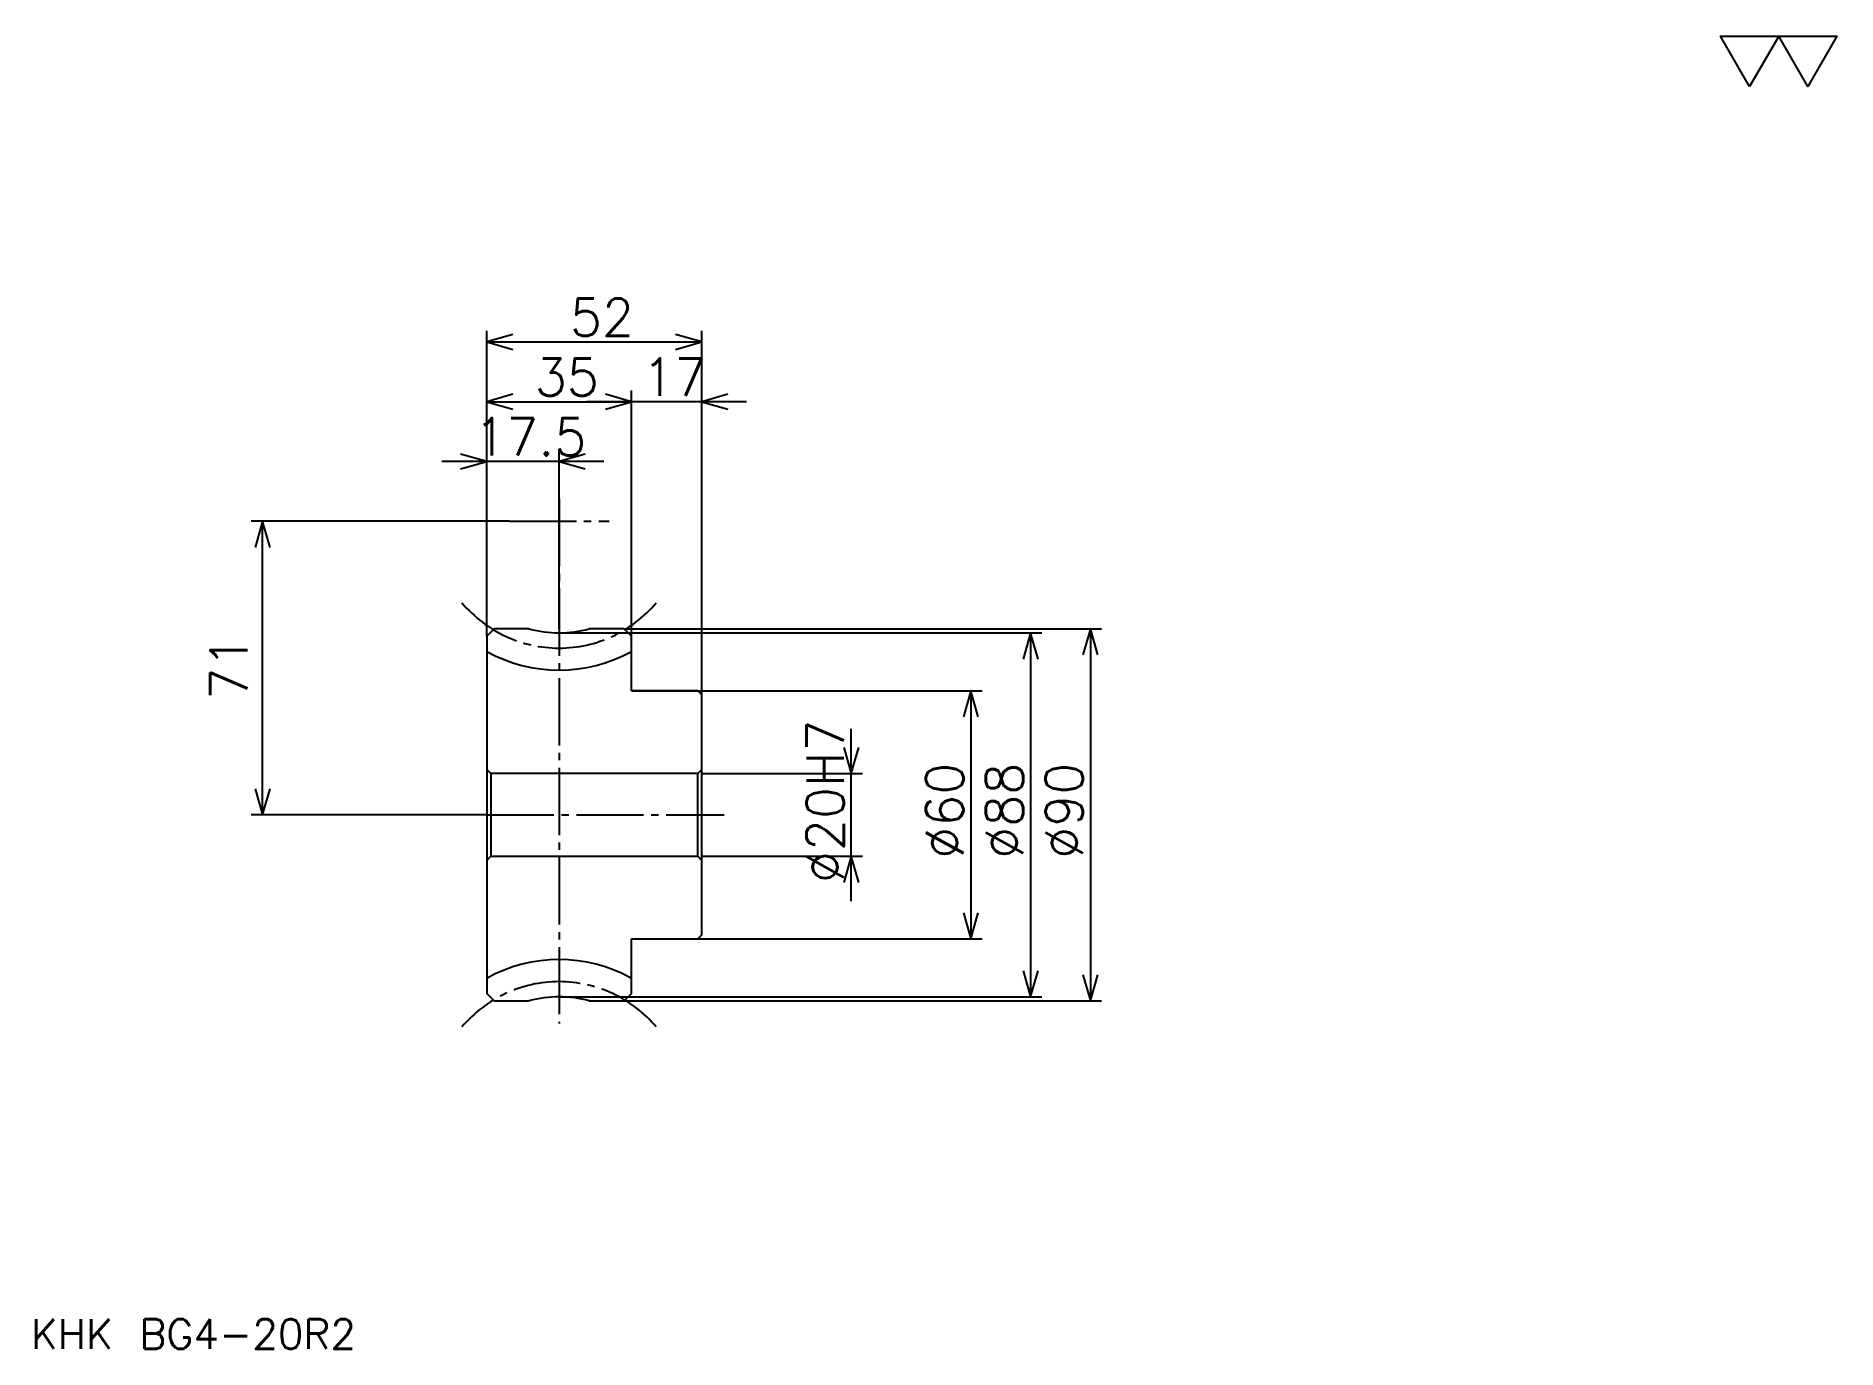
# Model space of a CAD drawing. Extents: x 19 to 455, y 20 to 337.
import ezdxf

# ---------------------------------------------------------------- set-up
doc = ezdxf.new("R2010")
doc.units = 0
doc.linetypes.add('DASHDOT', pattern=[21.677421, 16.258065, -1.806452, 1.806452, -1.806452])
doc.layers.get('0').update_dxf_attribs({"linetype": 'CONTINUOUS'})
doc.layers.add('DASHDOT', color=6, linetype='DASHDOT')
doc.styles.add('KANJI', font='TXT', dxfattribs={"bigfont": 'BIGFONT'})

msp = doc.modelspace()

# ---------------------------------------------------------------- linework, layer by layer
at = {"color": 5}
for p, q in [((128.258057, 194.032257), (128.258057, 266.096771)), ((180.258057, 194.032257), (180.258057, 266.096771)), ((128.258057, 263.387085), (180.258057, 263.387085)), ((128.258057, 248.935486), (163.258057, 248.935486)), ((191.096771, 248.935486), (152.419342, 248.935486)), ((163.258057, 194.032257), (163.258057, 251.645172)), ((145.758057, 194.032257), (145.758057, 237.193542)), ((156.596771, 234.483871), (117.41935, 234.483871)), ((133.677414, 220.032257), (71.354828, 220.032257)), ((74.064507, 149.032257), (74.064507, 220.032257)), ((128.258057, 192.2258), (128.258057, 194.032257)), ((145.758057, 193.032257), (180.258057, 193.032257)), ((161.451599, 194.032257), (180.258057, 194.032257)), ((163.258057, 192.2258), (163.258057, 194.032257)), ((180.258057, 194.032257), (276.903198, 194.032257)), ((180.258057, 178.032257), (180.258057, 194.032257)), ((180.258057, 193.032257), (262.451599, 193.032257)), ((259.741943, 193.032257), (259.741943, 105.032257)), ((274.193542, 194.032257), (274.193542, 104.032257)), ((163.258057, 179.032257), (180.258057, 179.032257)), ((180.258057, 179.032257), (248, 179.032257)), ((245.290314, 179.032257), (245.290314, 119.032257)), ((216.387085, 128.193542), (216.387085, 169.870972)), ((180.258057, 159.032257), (219.096771, 159.032257)), ((128.258057, 149.032257), (71.354828, 149.032257)), ((180.258057, 139.032257), (219.096771, 139.032257)), ((163.258057, 119.032257), (180.258057, 119.032257)), ((180.258057, 119.032257), (248, 119.032257)), ((145.758057, 105.032257), (180.258057, 105.032257)), ((180.258057, 105.032257), (262.451599, 105.032257)), ((161.451599, 104.032257), (180.258057, 104.032257)), ((180.258057, 104.032257), (276.903198, 104.032257))]:
    msp.add_line(p, q, dxfattribs=at)
at = {"color": 4}
for p, q in [((180.258057, 160.032257), (179.258057, 159.032257)), ((128.258057, 138.032257), (129.258057, 139.032257)), ((180.258057, 138.032257), (179.258057, 139.032257))]:
    msp.add_line(p, q, dxfattribs=at)
at = {"color": 7}
msp.add_lwpolyline([(433.548401, 325.161285), (426.503235, 337.372894), (454.683899, 337.372894), (447.638733, 325.161285), (440.593567, 337.372894), (433.548401, 325.161285)], dxfattribs=at)
at = {"color": 5}
for points in [[(134.580643, 265.193542), (128.258057, 263.387085), (134.580643, 261.580627)], [(173.935471, 261.580627), (180.258057, 263.387085), (173.935471, 265.193542)], [(134.580643, 250.741943), (128.258057, 248.935486), (134.580643, 247.129028)], [(156.935471, 247.129028), (163.258057, 248.935486), (156.935471, 250.741943)], [(156.935471, 247.129028), (163.258057, 248.935486), (156.935471, 250.741943)], [(186.580643, 250.741943), (180.258057, 248.935486), (186.580643, 247.129028)], [(121.935478, 232.677429), (128.258057, 234.483871), (121.935478, 236.290314)], [(152.080643, 236.290314), (145.758057, 234.483871), (152.080643, 232.677429)], [(75.870956, 213.709686), (74.064507, 220.032257), (72.258057, 213.709686)], [(261.548401, 186.709671), (259.741943, 193.032257), (257.935486, 186.709671)], [(276, 187.709671), (274.193542, 194.032257), (272.387085, 187.709671)], [(247.096771, 172.709671), (245.290314, 179.032257), (243.483856, 172.709671)], [(214.580627, 165.354843), (216.387085, 159.032257), (218.193542, 165.354843)], [(72.258057, 155.354843), (74.064507, 149.032257), (75.870956, 155.354843)], [(218.193542, 132.709671), (216.387085, 139.032257), (214.580627, 132.709671)], [(243.483856, 125.354836), (245.290314, 119.032257), (247.096771, 125.354836)], [(257.935486, 111.354843), (259.741943, 105.032257), (261.548401, 111.354843)], [(272.387085, 110.354843), (274.193542, 104.032257), (276, 110.354843)]]:
    msp.add_lwpolyline(points, dxfattribs=at)
at = {"color": 4}
for points in [[(138.477951, 194.032257), (130.064514, 194.032257), (128.258057, 192.2258), (128.258057, 138.032257)], [(163.258057, 179.032257), (163.258057, 192.2258), (161.451599, 194.032257), (153.038162, 194.032257)], [(163.258057, 119.032257), (179.258057, 119.032257), (180.258057, 120.032257), (180.258057, 178.032257), (179.258057, 179.032257), (163.258057, 179.032257)], [(128.258057, 160.032257), (129.258057, 159.032257), (129.258057, 139.032257), (179.258057, 139.032257), (179.258057, 159.032257), (129.258057, 159.032257)], [(128.258057, 138.032257), (128.258057, 105.838707), (130.064514, 104.032257), (138.477951, 104.032257)], [(153.038162, 104.032257), (161.451599, 104.032257), (163.258057, 105.838707), (163.258057, 119.032257)]]:
    msp.add_lwpolyline(points, dxfattribs=at)
for centre, radius, start, end in [((145.758057, 220.032257), 27, 254.35752796, 285.64247005), ((145.758057, 220.032257), 36, 240.91470556, 299.08529444), ((145.758057, 78.032257), 36, 60.91470556, 119.08529444), ((145.758057, 78.032257), 27, 74.35752995, 105.64247204)]:
    msp.add_arc(centre, radius, start, end, dxfattribs=at)
at = {"layer": 'DASHDOT', "color": 7}
for p, q in [((145.758057, 225.451614), (145.758057, 98.6129)), ((133.677414, 220.032257), (157.838699, 220.032257)), ((128.258057, 149.032257), (185.677414, 149.032257))]:
    msp.add_line(p, q, dxfattribs=at)
for centre, start, end in [((145.758057, 220.032257), 220.00000049, 319.99999951), ((145.758057, 78.032257), 40.00000049, 139.99999951)]:
    msp.add_arc(centre, 30.665, start, end, dxfattribs=at)

# ---------------------------------------------------------------- texts
at = {"color": 7, "style": 'KANJI'}
for s, height, p in [('52', 9.032258, (148.387085, 264.832245)), ('35', 9.032258, (139.887085, 250.380646)), ('17', 9.032258, (165.887085, 250.380646)), ('17.5', 9.032258, (125.266121, 235.929031)), ('KHK BG4-20R2', 7.225806, (18.064516, 19.870968))]:
    msp.add_text(s, height=height, dxfattribs=at).set_placement(p)
for s, p in [('71', (70.451599, 176.854843)), ('%%c20H7', (214.580627, 132.548386)), ('%%c60', (243.483856, 138.419357)), ('%%c88', (257.935486, 138.419357)), ('%%c90', (272.387085, 138.419357))]:
    msp.add_text(s, height=9.032258, rotation=90, dxfattribs=at).set_placement(p)

doc.saveas('drawing.dxf')
